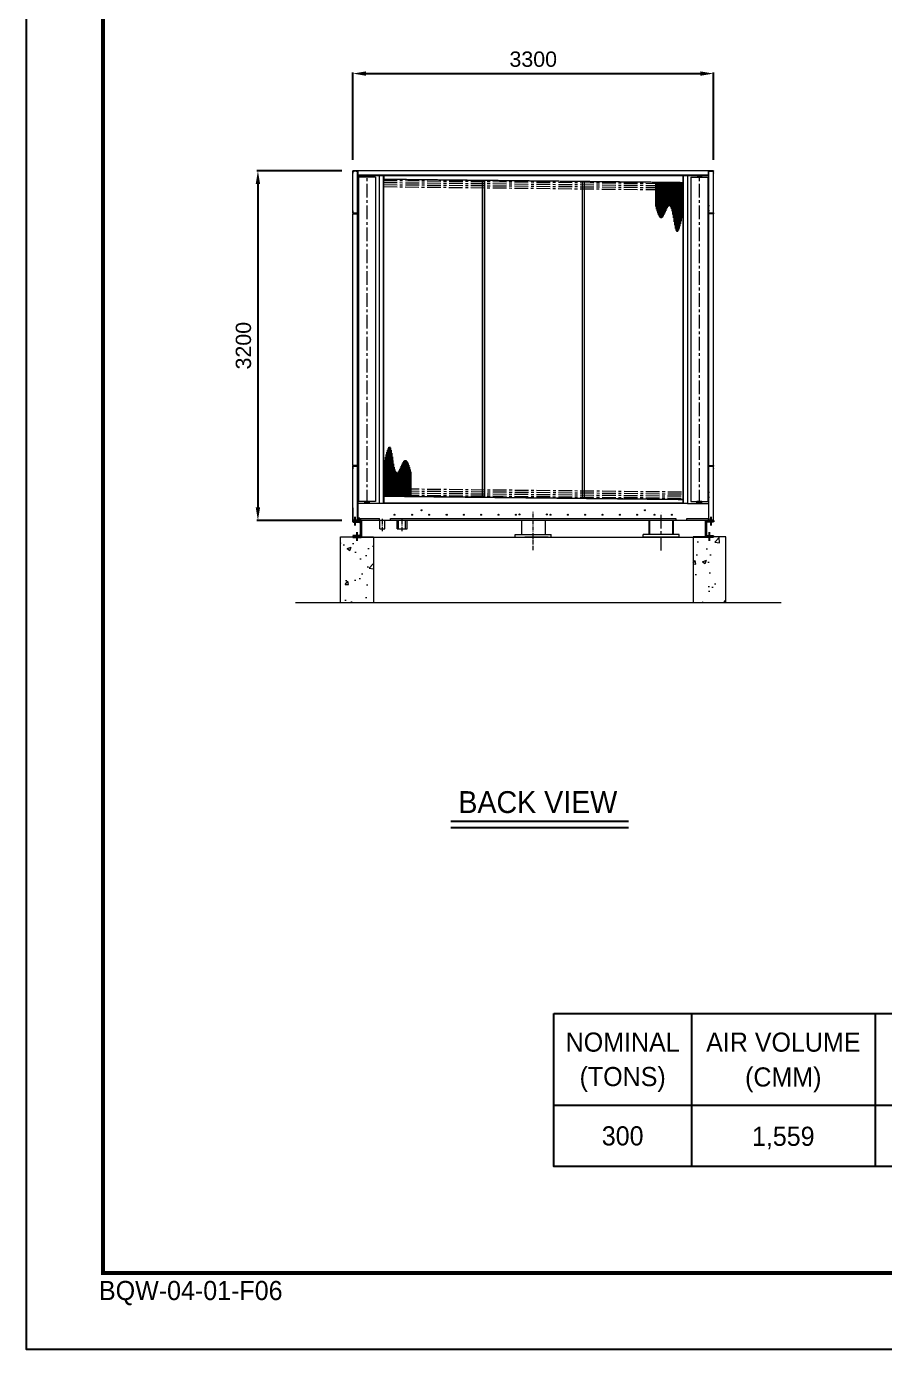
# Model space of a CAD drawing. Header units: millimetres. Extents: x -17070 to 42971, y -291348 to 40590.
# Drawn here: x 13563 to 21414, y 19795 to 31897 of the extents above; entities that cross this region are included whole.
import ezdxf
from ezdxf.enums import TextEntityAlignment as Align

# ---------------------------------------------------------------- set-up
doc = ezdxf.new("R2010")
doc.units = ezdxf.units.MM
for name, pattern in [('CENTER', [2, 1.25, -0.25, 0.25, -0.25]), ('CENTERX2', [4, 2.5, -0.5, 0.5, -0.5]), ('DASHED', [15, 12, -3])]:
    doc.linetypes.add(name, pattern=pattern)
for name, color, linetype in [('center', 1, 'CENTER'), ('냉각탑_box', 1, 'Continuous'), ('냉각탑_form', 1, 'Continuous'), ('냉각탑_text', 3, 'Continuous'), ('냉각탑_기초', 23, 'Continuous')]:
    doc.layers.add(name, color=color, linetype=linetype)
doc.styles.get("Standard").update_dxf_attribs({"font": 'arial.ttf'})
doc.styles.add('돋움', font='Dotum.ttf')
doc.dimstyles.new('1.40', dxfattribs={"dimscale": 20, "dimtxt": 1.5, "dimasz": 1, "dimexe": 0.5, "dimexo": 0.5, "dimgap": 0.5, "dimtad": 1, "dimdec": 0, "dimzin": 0, "dimdsep": 46, "dimtxsty": 'Standard', "dimcen": 0, "dimclrd": 2, "dimclre": 2, "dimclrt": 3, "dimadec": 0, "dimazin": 0, "dimtfac": 1, "dimtdec": 0, "dimtmove": 0, "dimatfit": 0, "dimfxl": 1, "dimtolj": 1, "dimtzin": 0, "dimlwd": -1, "dimlwe": -1, "dimarcsym": 0})

# ---------------------------------------------------------------- blocks, each defined once
blk = doc.blocks.new('*D478')
at = {"color": 2, "transparency": 16777216}
for p, q in [((16550, 30677), (16550, 31476)), ((19850, 30677), (19850, 31476)), ((16670, 31466), (19730, 31466))]:
    blk.add_line(p, q, dxfattribs=at)
for points in [[(16670, 31486), (16670, 31446), (16550, 31466)], [(19730, 31486), (19730, 31446), (19850, 31466)]]:
    blk.add_solid(points, dxfattribs=at)
at = {"layer": 'Defpoints', "color": 0, "transparency": 16777216}
for p in [(19850, 31466), (16550, 30577), (19850, 30577)]:
    blk.add_point(p, dxfattribs=at)
at = {"color": 3, "lineweight": 5, "transparency": 16777216, "insert": (18200, 31597), "char_height": 140, "attachment_point": 5}
blk.add_mtext('\\A1;3300', dxfattribs=at)
blk = doc.blocks.new('*D482')
at = {"color": 2, "transparency": 16777216}
for p, q in [((16450, 30577), (15671, 30577)), ((15681, 30457), (15681, 27497)), ((16450, 27377), (15671, 27377))]:
    blk.add_line(p, q, dxfattribs=at)
for points in [[(15661, 30457), (15701, 30457), (15681, 30577)], [(15661, 27497), (15701, 27497), (15681, 27377)]]:
    blk.add_solid(points, dxfattribs=at)
at = {"layer": 'Defpoints', "color": 0, "transparency": 16777216}
for p in [(16550, 30577), (15681, 27377), (16550, 27377)]:
    blk.add_point(p, dxfattribs=at)
at = {"color": 3, "lineweight": 5, "transparency": 16777216, "insert": (15549, 28977), "char_height": 140, "attachment_point": 5, "rotation": 90}
blk.add_mtext('\\A1;3200', dxfattribs=at)
blk = doc.blocks.new('3')
at = {"color": 7, "lineweight": 20, "ltscale": 0.280701}
for p, q in [((16550, 30557), (16550, 30577)), ((16550, 30577), (16553, 30577)), ((16550, 30576), (16551, 30576)), ((16550, 30574), (16550, 30574)), ((16550, 30557), (16552, 30557)), ((16550, 30557), (16550, 30555)), ((16550, 30209), (16550, 30555)), ((16550, 30555), (16553, 30555)), ((16552, 30555), (16552, 30574)), ((16589, 30574), (16552, 30574)), ((16552, 30574), (16562, 30574)), ((16553, 30577), (16589, 30577)), ((16591, 30575), (16553, 30575)), ((16562, 30574), (16562, 30575)), ((16562, 30575), (16562, 30575)), ((16571, 30574), (16571, 30575)), ((16580, 30574), (16580, 30575)), ((16580, 30575), (16580, 30575)), ((16580, 30574), (16589, 30574)), ((16589, 30577), (16589, 30577)), ((16589, 30577), (16589, 30577)), ((16589, 30574), (16589, 30575)), ((16591, 30576), (16591, 30575)), ((16592, 30191), (16592, 30574)), ((16592, 30574), (16592, 30574)), ((16592, 30574), (16592, 30574)), ((16594, 30574), (16595, 30574)), ((16594, 30574), (16594, 30539)), ((16595, 30541), (16595, 30577)), ((16595, 30576), (16595, 30576)), ((19805, 30537), (16595, 30537)), ((19803, 30577), (16597, 30577)), ((16597, 30577), (16597, 30577)), ((19803, 30577), (19803, 30577)), ((19805, 30541), (19805, 30577)), ((19806, 30576), (19805, 30576)), ((19805, 30574), (19807, 30574)), ((19807, 30539), (19807, 30574)), ((19808, 30191), (19808, 30574)), ((19808, 30574), (19808, 30574)), ((19808, 30574), (19808, 30574)), ((19808, 30574), (19808, 30574)), ((19809, 30576), (19810, 30575)), ((19809, 30575), (19811, 30575)), ((19847, 30577), (19811, 30577)), ((19811, 30577), (19811, 30577)), ((19811, 30575), (19847, 30575)), ((19811, 30574), (19811, 30575)), ((19811, 30574), (19848, 30574)), ((19820, 30574), (19811, 30574)), ((19820, 30574), (19820, 30575)), ((19820, 30575), (19820, 30575)), ((19829, 30574), (19829, 30575)), ((19838, 30574), (19838, 30575)), ((19838, 30575), (19838, 30575)), ((19848, 30574), (19838, 30574)), ((19850, 30577), (19847, 30577)), ((19847, 30555), (19850, 30555)), ((19848, 30555), (19848, 30574)), ((19850, 30557), (19848, 30557)), ((19850, 30577), (19850, 30574)), ((19850, 30576), (19850, 30576)), ((19850, 30557), (19850, 30574)), ((19850, 30574), (19850, 30574)), ((19850, 30557), (19850, 30555)), ((19850, 30209), (19850, 30555)), ((16592, 30252), (16592, 30262)), ((16593, 30261), (16592, 30262)), ((16592, 30262), (16592, 30262)), ((16593, 30261), (16594, 30262)), ((16593, 30261), (16593, 30254)), ((16594, 30315), (16594, 30262)), ((16594, 30262), (16594, 30207)), ((19806, 30262), (19806, 30315)), ((19807, 30261), (19806, 30262)), ((19807, 30261), (19808, 30262)), ((19807, 30261), (19807, 30254)), ((19808, 30262), (19808, 30329)), ((19808, 30252), (19808, 30262)), ((19808, 30262), (19808, 30262)), ((16550, 30209), (16553, 30209)), ((16550, 30191), (16550, 30209)), ((16550, 30207), (16552, 30207)), ((16550, 30191), (16550, 30183)), ((16550, 27882), (16550, 30183)), ((16553, 30183), (16550, 30183)), ((16552, 30209), (16553, 30209)), ((16552, 30190), (16552, 30209)), ((16552, 30190), (16589, 30190)), ((16552, 30185), (16590, 30185)), ((16552, 30185), (16552, 30184)), ((16552, 30184), (16590, 30184)), ((16591, 30189), (16553, 30189)), ((16553, 30187), (16589, 30187)), ((16553, 30183), (16589, 30183)), ((16589, 30190), (16589, 30189)), ((16589, 30183), (16589, 30184)), ((16589, 30183), (16592, 30183)), ((16590, 30185), (16590, 30184)), ((16591, 30189), (16591, 30189)), ((16593, 30254), (16592, 30252)), ((16592, 30253), (16592, 30252)), ((16592, 30216), (16592, 30206)), ((16592, 30216), (16592, 30216)), ((16593, 30215), (16592, 30216)), ((16592, 30216), (16592, 30216)), ((16593, 30208), (16592, 30206)), ((16592, 30207), (16592, 30206)), ((16592, 30191), (16592, 30183)), ((16592, 27882), (16592, 30183)), ((16593, 30254), (16593, 30254)), ((16593, 30254), (16594, 30253)), ((16593, 30215), (16594, 30216)), ((16593, 30208), (16593, 30215)), ((16593, 30208), (16594, 30207)), ((16594, 30207), (16594, 27757)), ((19807, 30254), (19806, 30253)), ((19806, 30207), (19806, 30253)), ((19807, 30215), (19806, 30216)), ((19807, 30208), (19806, 30207)), ((19806, 27381), (19806, 30207)), ((19807, 30254), (19808, 30252)), ((19807, 30215), (19808, 30216)), ((19807, 30208), (19807, 30215)), ((19807, 30208), (19808, 30206)), ((19808, 30253), (19808, 30252)), ((19808, 30216), (19808, 30253)), ((19808, 30216), (19808, 30216)), ((19808, 30216), (19808, 30206)), ((19808, 30216), (19808, 30216)), ((19808, 30207), (19808, 30206)), ((19808, 27640), (19808, 30207)), ((19811, 30183), (19808, 30183)), ((19809, 30189), (19811, 30189)), ((19809, 30189), (19810, 30189)), ((19809, 30185), (19809, 30188)), ((19848, 30185), (19810, 30185)), ((19810, 30185), (19810, 30184)), ((19848, 30184), (19810, 30184)), ((19848, 30190), (19811, 30190)), ((19811, 30190), (19811, 30189)), ((19811, 30189), (19847, 30189)), ((19847, 30187), (19811, 30187)), ((19811, 30183), (19811, 30184)), ((19847, 30183), (19811, 30183)), ((19850, 30209), (19847, 30209)), ((19847, 30183), (19850, 30183)), ((19848, 30190), (19848, 30209)), ((19850, 30207), (19848, 30207)), ((19848, 30185), (19848, 30184)), ((19850, 30191), (19850, 30209)), ((19850, 30191), (19850, 30183)), ((19850, 27882), (19850, 30183)), ((16594, 29085), (16594, 29111)), ((16594, 29111), (16596, 29111)), ((16594, 29078), (16594, 29051)), ((16596, 29051), (16594, 29051)), ((16596, 29085), (16596, 29111)), ((16596, 29078), (16596, 29051)), ((16598, 29111), (16598, 29085)), ((16598, 29021), (16598, 29085)), ((16550, 28051), (16550, 28051)), ((16550, 28045), (16550, 28045)), ((16553, 27882), (16550, 27882)), ((16550, 27882), (16550, 27874)), ((16550, 27857), (16550, 27874)), ((16550, 27857), (16552, 27857)), ((16550, 27857), (16550, 27850)), ((16550, 27399), (16550, 27855)), ((16550, 27855), (16553, 27855)), ((16590, 27881), (16552, 27881)), ((16552, 27879), (16552, 27881)), ((16590, 27879), (16552, 27879)), ((16589, 27874), (16552, 27874)), ((16552, 27855), (16552, 27874)), ((16552, 27874), (16589, 27874)), ((16589, 27882), (16553, 27882)), ((16553, 27877), (16589, 27877)), ((16591, 27875), (16553, 27875)), ((16589, 27882), (16592, 27882)), ((16589, 27882), (16589, 27881)), ((16589, 27874), (16589, 27875)), ((16590, 27879), (16590, 27881)), ((16591, 27876), (16591, 27875)), ((16592, 27882), (16592, 27874)), ((16592, 27381), (16592, 27874)), ((16594, 27855), (16594, 27399)), ((16594, 27855), (16602, 27855)), ((19811, 27882), (19808, 27882)), ((19808, 27381), (19808, 27874)), ((19809, 27876), (19809, 27880)), ((19809, 27876), (19810, 27875)), ((19809, 27875), (19811, 27875)), ((19810, 27881), (19848, 27881)), ((19810, 27879), (19810, 27881)), ((19810, 27879), (19848, 27879)), ((19811, 27882), (19847, 27882)), ((19811, 27882), (19811, 27881)), ((19847, 27877), (19811, 27877)), ((19811, 27875), (19847, 27875)), ((19811, 27874), (19811, 27875)), ((19811, 27874), (19848, 27874)), ((19848, 27874), (19811, 27874)), ((19847, 27882), (19850, 27882)), ((19847, 27855), (19850, 27855)), ((19848, 27879), (19848, 27881)), ((19848, 27855), (19848, 27874)), ((19850, 27857), (19848, 27857)), ((19850, 27882), (19850, 27874)), ((19850, 27857), (19850, 27874)), ((19850, 27857), (19850, 27855)), ((19850, 27399), (19850, 27855)), ((16592, 27757), (16594, 27757)), ((19806, 27630), (19806, 27640)), ((19806, 27640), (19806, 27640)), ((19807, 27639), (19806, 27640)), ((19807, 27632), (19806, 27630)), ((19806, 27631), (19806, 27630)), ((19806, 27594), (19806, 27584)), ((19806, 27594), (19806, 27594)), ((19807, 27593), (19806, 27594)), ((19807, 27639), (19808, 27640)), ((19807, 27639), (19807, 27632)), ((19807, 27639), (19807, 27639)), ((19807, 27632), (19808, 27630)), ((19807, 27593), (19808, 27594)), ((19808, 27630), (19808, 27640)), ((19808, 27640), (19808, 27640)), ((19808, 27631), (19808, 27630)), ((19808, 27594), (19808, 27584)), ((19808, 27594), (19808, 27594)), ((16550, 27493), (16550, 27462)), ((17173, 27472), (17184, 27472)), ((17178, 27478), (17178, 27466)), ((19216, 27472), (19228, 27472)), ((19222, 27478), (19222, 27466)), ((19807, 27586), (19806, 27584)), ((19806, 27585), (19806, 27584)), ((19808, 27527), (19806, 27527)), ((19806, 27524), (19808, 27524)), ((19806, 27523), (19808, 27523)), ((19808, 27523), (19806, 27523)), ((19807, 27586), (19807, 27593)), ((19807, 27586), (19808, 27584)), ((19808, 27585), (19808, 27584)), ((16550, 27462), (16550, 27442)), ((16550, 27442), (16550, 27412)), ((16550, 27412), (16550, 27399)), ((16550, 27399), (16553, 27399)), ((16550, 27397), (16552, 27397)), ((16550, 27381), (16550, 27397)), ((16552, 27399), (16553, 27399)), ((16552, 27380), (16552, 27399)), ((16552, 27380), (16589, 27380)), ((16591, 27379), (16553, 27379)), ((16553, 27377), (16589, 27377)), ((16589, 27380), (16589, 27379)), ((16589, 27377), (16596, 27377)), ((16591, 27379), (16591, 27379)), ((16592, 27457), (16594, 27457)), ((16594, 27381), (16592, 27381)), ((16592, 27381), (16594, 27381)), ((16594, 27379), (16594, 27399)), ((16614, 27399), (16594, 27399)), ((16596, 27379), (16594, 27379)), ((16594, 27379), (16596, 27379)), ((16594, 27379), (16594, 27379)), ((16596, 27377), (16596, 27399)), ((16596, 27397), (16794, 27397)), ((16794, 27377), (16596, 27377)), ((16794, 27377), (16794, 27397)), ((16894, 27379), (16794, 27379)), ((16894, 27377), (16794, 27377)), ((16894, 27377), (16894, 27397)), ((16894, 27397), (19506, 27397)), ((19804, 27377), (16894, 27377)), ((16926, 27431), (16938, 27431)), ((16932, 27437), (16932, 27425)), ((17085, 27431), (17096, 27431)), ((17091, 27437), (17091, 27425)), ((17243, 27431), (17255, 27431)), ((17249, 27437), (17249, 27425)), ((17402, 27431), (17413, 27431)), ((17408, 27437), (17408, 27425)), ((17560, 27431), (17572, 27431)), ((17566, 27437), (17566, 27425)), ((17719, 27431), (17730, 27431)), ((17725, 27437), (17725, 27425)), ((17877, 27431), (17889, 27431)), ((17883, 27437), (17883, 27425)), ((18036, 27431), (18047, 27431)), ((18042, 27437), (18042, 27425)), ((18069, 27433), (18081, 27433)), ((18075, 27439), (18075, 27427)), ((18319, 27433), (18331, 27433)), ((18325, 27439), (18325, 27427)), ((18353, 27431), (18364, 27431)), ((18359, 27437), (18359, 27425)), ((18511, 27431), (18523, 27431)), ((18517, 27437), (18517, 27425)), ((18670, 27431), (18681, 27431)), ((18676, 27437), (18676, 27425)), ((18828, 27431), (18840, 27431)), ((18834, 27437), (18834, 27425)), ((18987, 27431), (18998, 27431)), ((18993, 27437), (18993, 27425)), ((19145, 27431), (19157, 27431)), ((19151, 27437), (19151, 27425)), ((19304, 27431), (19315, 27431)), ((19310, 27437), (19310, 27425)), ((19462, 27431), (19474, 27431)), ((19468, 27437), (19468, 27425)), ((19506, 27397), (19506, 27381)), ((19506, 27377), (19506, 27381)), ((19606, 27379), (19506, 27379)), ((19606, 27377), (19606, 27397)), ((19606, 27397), (19804, 27397)), ((19804, 27377), (19804, 27397)), ((19804, 27379), (19806, 27379)), ((19804, 27379), (19806, 27379)), ((19804, 27379), (19806, 27379)), ((19811, 27377), (19804, 27377)), ((19806, 27399), (19806, 27379)), ((19806, 27381), (19808, 27381)), ((19806, 27381), (19808, 27381)), ((19808, 27381), (19806, 27381)), ((19806, 27379), (19806, 27379)), ((19808, 27381), (19808, 27381)), ((19809, 27379), (19810, 27379)), ((19809, 27379), (19847, 27379)), ((19848, 27380), (19811, 27380)), ((19848, 27380), (19811, 27380)), ((19811, 27380), (19811, 27379)), ((19811, 27379), (19847, 27379)), ((19847, 27377), (19811, 27377)), ((19847, 27377), (19811, 27377)), ((19850, 27399), (19847, 27399)), ((19848, 27380), (19848, 27399)), ((19850, 27397), (19848, 27397)), ((19850, 27381), (19850, 27397))]:
    blk.add_line(p, q, dxfattribs=at)
at = {"color": 7, "lineweight": 20}
for p, q in [((19807, 30535), (16594, 30535)), ((16594, 30315), (16594, 30535)), ((16594, 30533), (19807, 30533)), ((16594, 30319), (16594, 30532)), ((16597, 30533), (17986, 30533)), ((17992, 30535), (18409, 30535)), ((19807, 30315), (19807, 30535)), ((18092, 27377), (18092, 27249)), ((18308, 27377), (18308, 27249)), ((16797, 27302), (16842, 27302)), ((16954, 27302), (17046, 27302)), ((18035, 27249), (18365, 27249)), ((18035, 27227), (18035, 27249)), ((18365, 27227), (18365, 27249)), ((18035, 27227), (18365, 27227)), ((18338, 27227), (18122, 27227))]:
    blk.add_line(p, q, dxfattribs=at)
at = {"lineweight": 20}
for p, q in [((16602, 30519), (16602, 27553)), ((16758, 30519), (16602, 30519)), ((16758, 30519), (16758, 27553)), ((16790, 30533), (16790, 27533)), ((16830, 30533), (16830, 27533)), ((16830, 30499), (19570, 30469)), ((19570, 30533), (19570, 27533)), ((19610, 30533), (19610, 27533)), ((19642, 30519), (19642, 27553)), ((19642, 30519), (19798, 30519)), ((19798, 30519), (19798, 27553)), ((16830, 27603), (19570, 27573)), ((16758, 27553), (16602, 27553)), ((19610, 27533), (16790, 27533)), ((19642, 27553), (19798, 27553))]:
    blk.add_line(p, q, dxfattribs=at)
at = {"lineweight": 20, "ltscale": 30}
for p, q in [((16662, 30533), (16662, 30519)), ((16698, 30519), (16662, 30519)), ((16671, 30533), (16671, 30519)), ((16689, 30533), (16689, 30519)), ((16698, 30533), (16698, 30519)), ((19702, 30533), (19702, 30519)), ((19738, 30519), (19702, 30519)), ((19711, 30533), (19711, 30519)), ((19729, 30533), (19729, 30519)), ((19738, 30533), (19738, 30519)), ((17733, 30489), (17733, 27594)), ((17753, 30489), (17753, 27593)), ((18647, 30479), (18647, 27584)), ((18667, 30479), (18667, 27583)), ((16658, 27533), (16658, 27553)), ((16702, 27553), (16658, 27553)), ((16669, 27533), (16669, 27553)), ((16691, 27533), (16691, 27553)), ((16702, 27533), (16702, 27553)), ((19698, 27533), (19698, 27553)), ((19742, 27553), (19698, 27553)), ((19709, 27533), (19709, 27553)), ((19731, 27533), (19731, 27553)), ((19742, 27533), (19742, 27553))]:
    blk.add_line(p, q, dxfattribs=at)
at = {"color": 1, "linetype": 'CENTER', "lineweight": 20, "ltscale": 100}
for p, q in [((16680, 27533), (16680, 30533)), ((19720, 30533), (19720, 30512)), ((19720, 27533), (19720, 30519)), ((16829, 30432), (19569, 30402)), ((16830, 30489), (19570, 30459)), ((16830, 30470), (19570, 30440)), ((16830, 30451), (19570, 30421)), ((16830, 27632), (19570, 27602)), ((16830, 27613), (19570, 27583)), ((16831, 27670), (19571, 27640)), ((16831, 27651), (19571, 27621))]:
    blk.add_line(p, q, dxfattribs=at)
at = {"color": 6, "linetype": 'DASHED', "lineweight": 20}
for p, q in [((16828, 30533), (16828, 27533)), ((16830, 30501), (19570, 30471)), ((16832, 30533), (16832, 30499)), ((19568, 30533), (19568, 30469)), ((19572, 30533), (19572, 27533)), ((17751, 30489), (17751, 27593)), ((18665, 30479), (18665, 27583)), ((16830, 27601), (19570, 27571)), ((16832, 27603), (16832, 27533)), ((19570, 27535), (16830, 27535)), ((19568, 27573), (19568, 27533))]:
    blk.add_line(p, q, dxfattribs=at)
at = {"color": 5, "lineweight": 20, "ltscale": 30}
for p, q in [((19318, 30472), (19318, 30249)), ((19324, 30472), (19324, 30227)), ((19330, 30472), (19330, 30207)), ((19336, 30472), (19336, 30189)), ((19342, 30472), (19342, 30174)), ((19348, 30472), (19348, 30162)), ((19354, 30472), (19354, 30153)), ((19360, 30472), (19360, 30147)), ((19366, 30472), (19366, 30143)), ((19372, 30471), (19372, 30143)), ((19378, 30471), (19378, 30146)), ((19384, 30471), (19384, 30153)), ((19390, 30471), (19390, 30162)), ((19396, 30471), (19396, 30173)), ((19402, 30471), (19402, 30185)), ((19408, 30471), (19408, 30199)), ((19414, 30471), (19414, 30212)), ((19420, 30471), (19420, 30226)), ((19426, 30471), (19426, 30238)), ((19432, 30471), (19432, 30248)), ((19438, 30471), (19438, 30254)), ((19444, 30471), (19444, 30256)), ((19450, 30470), (19450, 30253)), ((19456, 30470), (19456, 30243)), ((19462, 30470), (19462, 30228)), ((19468, 30470), (19468, 30206)), ((19474, 30470), (19474, 30178)), ((19480, 30470), (19480, 30145)), ((19486, 30470), (19486, 30111)), ((19492, 30470), (19492, 30078)), ((19498, 30470), (19498, 30050)), ((19504, 30470), (19504, 30031)), ((19510, 30470), (19510, 30021)), ((19516, 30470), (19516, 30019)), ((19522, 30470), (19522, 30024)), ((19528, 30470), (19528, 30035)), ((19534, 30469), (19534, 30050)), ((19540, 30469), (19540, 30069)), ((19546, 30469), (19546, 30091)), ((19552, 30469), (19552, 30115)), ((19558, 30469), (19558, 30142)), ((19564, 30469), (19564, 30170)), ((16848, 27603), (16848, 27957)), ((16854, 27603), (16854, 27982)), ((16860, 27603), (16860, 28003)), ((16866, 27603), (16866, 28022)), ((16872, 27603), (16872, 28037)), ((16878, 27603), (16878, 28048)), ((16884, 27603), (16884, 28053)), ((16890, 27603), (16890, 28052)), ((16896, 27603), (16896, 28042)), ((16902, 27603), (16902, 28022)), ((16908, 27602), (16908, 27995)), ((16914, 27602), (16914, 27961)), ((16836, 27603), (16836, 27902)), ((16842, 27603), (16842, 27931)), ((16920, 27602), (16920, 27927)), ((16926, 27602), (16926, 27895)), ((16932, 27602), (16932, 27867)), ((16938, 27602), (16938, 27845)), ((16980, 27602), (16980, 27847)), ((16986, 27602), (16986, 27860)), ((16992, 27601), (16992, 27874)), ((16998, 27601), (16998, 27887)), ((17004, 27601), (17004, 27900)), ((17010, 27601), (17010, 27911)), ((17016, 27601), (17016, 27920)), ((17022, 27601), (17022, 27926)), ((17028, 27601), (17028, 27929)), ((17034, 27601), (17034, 27929)), ((17040, 27601), (17040, 27926)), ((17046, 27601), (17046, 27920)), ((17052, 27601), (17052, 27910)), ((17058, 27601), (17058, 27898)), ((17064, 27601), (17064, 27883)), ((17070, 27600), (17070, 27865)), ((17076, 27600), (17076, 27845)), ((16944, 27602), (16944, 27829)), ((16950, 27602), (16950, 27820)), ((16956, 27602), (16956, 27816)), ((16962, 27602), (16962, 27818)), ((16968, 27602), (16968, 27825)), ((16974, 27602), (16974, 27835)), ((17082, 27600), (17082, 27823))]:
    blk.add_line(p, q, dxfattribs=at)
at = {"color": 0, "lineweight": 20}
for p, q in [((19806, 30262), (19806, 30253)), ((16790, 27533), (16594, 27533)), ((19610, 27533), (19806, 27533))]:
    blk.add_line(p, q, dxfattribs=at)
at = {"color": 7, "lineweight": 25, "ltscale": 0.008333}
for p, q in [((16550, 27377), (16550, 27367)), ((19850, 27377), (19850, 27367))]:
    blk.add_line(p, q, dxfattribs=at)
at = {"color": 7, "lineweight": 25, "ltscale": 0.125}
for p, q in [((16625, 27377), (16550, 27377)), ((19775, 27377), (19850, 27377)), ((16550, 27227), (16625, 27227)), ((19850, 27227), (19775, 27227))]:
    blk.add_line(p, q, dxfattribs=at)
at = {"color": 7, "lineweight": 25, "ltscale": 0.05125}
for p, q in [((16550, 27367), (16609, 27367)), ((19850, 27367), (19792, 27367)), ((16609, 27237), (16550, 27237)), ((19792, 27237), (19850, 27237))]:
    blk.add_line(p, q, dxfattribs=at)
for p, q in [((16560, 27367), (16560, 27377)), ((16582, 27367), (16582, 27377)), ((19818, 27367), (19818, 27377)), ((19840, 27367), (19840, 27377)), ((16577, 27227), (16577, 27237)), ((16599, 27227), (16599, 27237)), ((19802, 27227), (19802, 27237)), ((19824, 27227), (19824, 27237))]:
    blk.add_line(p, q)
at = {"color": 1, "linetype": 'CENTERX2', "ltscale": 50}
for p, q in [((16571, 27332), (16571, 27412)), ((19829, 27332), (19829, 27412)), ((16588, 27192), (16588, 27272)), ((19813, 27192), (19813, 27272))]:
    blk.add_line(p, q, dxfattribs=at)
at = {"color": 7, "lineweight": 25, "ltscale": 0.091667}
for p, q in [((16619, 27357), (16619, 27247)), ((19782, 27357), (19782, 27247))]:
    blk.add_line(p, q, dxfattribs=at)
at = {"ltscale": 25}
for p, q in [((16625, 27377), (16625, 27227)), ((19775, 27377), (19775, 27227))]:
    blk.add_line(p, q, dxfattribs=at)
at = {"lineweight": 5}
for p, q in [((16797, 27302), (16797, 27377)), ((16842, 27302), (16842, 27377)), ((16954, 27302), (16954, 27377)), ((16967, 27302), (16967, 27377)), ((17032, 27302), (17032, 27377)), ((17046, 27302), (17046, 27377)), ((16625, 27227), (19775, 27227))]:
    blk.add_line(p, q, dxfattribs=at)
at = {"color": 0, "ltscale": 30}
for p, q in [((19262, 27377), (19262, 27249)), ((19478, 27377), (19478, 27249))]:
    blk.add_line(p, q, dxfattribs=at)
at = {"color": 7, "lineweight": 15, "ltscale": 0.0625}
for p, q in [((16550, 27237), (16550, 27227)), ((19850, 27237), (19850, 27227))]:
    blk.add_line(p, q, dxfattribs=at)
at = {"color": 7, "lineweight": 15}
for p, q in [((19205, 27227), (19205, 27249)), ((19535, 27249), (19205, 27249)), ((19535, 27227), (19535, 27249)), ((19535, 27227), (19205, 27227))]:
    blk.add_line(p, q, dxfattribs=at)
at = {"color": 7, "lineweight": 20, "ltscale": 0.280701}
for centre, radius in [((17178, 27472), 4.5), ((17178, 27472), 3), ((19222, 27472), 4.5), ((19222, 27472), 3), ((16932, 27431), 4.5), ((16932, 27431), 3), ((17091, 27431), 4.5), ((17091, 27431), 3), ((17249, 27431), 4.5), ((17249, 27431), 3), ((17408, 27431), 4.5), ((17408, 27431), 3), ((17566, 27431), 4.5), ((17566, 27431), 3), ((17725, 27431), 4.5), ((17725, 27431), 3), ((17883, 27431), 4.5), ((17883, 27431), 3), ((18042, 27431), 4.5), ((18042, 27431), 3), ((18075, 27433), 4.5), ((18075, 27433), 3), ((18325, 27433), 4.5), ((18325, 27433), 3), ((18359, 27431), 4.5), ((18359, 27431), 3), ((18517, 27431), 4.5), ((18517, 27431), 3), ((18676, 27431), 4.5), ((18676, 27431), 3), ((18834, 27431), 4.5), ((18834, 27431), 3), ((18993, 27431), 4.5), ((18993, 27431), 3), ((19151, 27431), 4.5), ((19151, 27431), 3), ((19310, 27431), 4.5), ((19310, 27431), 3), ((19468, 27431), 4.5), ((19468, 27431), 3)]:
    blk.add_circle(centre, radius, dxfattribs=at)
for centre, radius, start, end in [((16553, 30574), 3.4, 90, 180), ((16553, 30574), 1.4, 90, 159.0752), ((16589, 30574), 3.4, 360, 90), ((16589, 30574), 3.1, 0, 90), ((16597, 30574), 3.4, 90, 180), ((16597, 30574), 3.1, 90, 90.8372), ((19803, 30574), 3.4, 0, 90), ((19803, 30574), 3.1, 89.174, 90), ((19811, 30574), 3.4, 90, 180), ((19811, 30574), 3.1, 90, 180), ((19847, 30574), 3.4, 0, 90), ((19847, 30574), 1.4, 20.9248, 90), ((16553, 30191), 3.4, 180, 270), ((16553, 30183), 2.8, 115.3766, 173.8494), ((16553, 30191), 1.4, 200.9249, 270), ((16553, 30183), 1.2, 90, 165.5225), ((16589, 30191), 3.4, 270, 0), ((16589, 30183), 1.2, 0, 90), ((16589, 30183), 2.8, 0, 64.623), ((19811, 30191), 3.4, 180, 270), ((19811, 30183), 2.8, 115.3769, 180), ((19811, 30183), 1.2, 90, 180), ((19847, 30191), 3.4, 270, 0), ((19847, 30191), 1.4, 270, 339.0751), ((19847, 30183), 1.2, 14.4775, 90), ((19847, 30183), 2.8, 6.1506, 64.6227), ((16598, 29085), 3.5, 180, 270), ((16598, 29078), 3.5, 90, 180), ((16598, 29085), 1.5, 180, 270), ((16598, 29078), 1.5, 90, 180), ((16553, 27882), 2.8, 186.1506, 244.6242), ((16553, 27882), 2.8, 180, 180.3321), ((16553, 27874), 3.4, 90, 180), ((16553, 27882), 1.2, 194.4775, 270), ((16553, 27874), 1.4, 90, 159.0752), ((16589, 27882), 1.2, 270, 0), ((16589, 27874), 3.4, 360, 90), ((16589, 27882), 2.8, 295.377, 0), ((19811, 27882), 2.8, 180, 244.6231), ((19811, 27874), 3.4, 90, 180), ((19811, 27882), 1.2, 180, 270), ((19847, 27882), 1.2, 270, 345.5225), ((19847, 27874), 3.4, 0, 90), ((19847, 27874), 1.4, 20.9248, 90), ((19847, 27882), 2.8, 295.378, 353.8494), ((19811, 27532), 3.1, 180, 180.8462), ((16553, 27381), 3.4, 180, 270), ((16553, 27381), 1.4, 200.9249, 270), ((16589, 27381), 3.4, 270, 0), ((16597, 27449), 3.4, 179.7634, 180), ((16597, 27414), 3.4, 180, 180.3295), ((16603, 27371), 11.5, 131.8425, 134.0279), ((19797, 27371), 11.5, 45.9721, 48.1575), ((19811, 27381), 3.4, 180, 270), ((19847, 27381), 3.4, 270, 0), ((19847, 27381), 1.4, 270, 339.0751)]:
    blk.add_arc(centre, radius, start, end, dxfattribs=at)
at = {"color": 7, "lineweight": 25}
for centre, start, end in [((16609, 27357), 0, 90), ((19792, 27357), 90, 180), ((16609, 27247), 270, 0), ((19792, 27247), 180, 270)]:
    blk.add_arc(centre, 10, start, end, dxfattribs=at)
at = {"color": 7, "lineweight": 20, "ltscale": 0.280701}
for points, knots in [([(16571, 30575), (16570, 30575), (16570, 30575), (16569, 30575), (16568, 30575), (16567, 30575), (16566, 30575), (16565, 30575), (16564, 30575), (16563, 30575), (16563, 30575), (16562, 30575)], [0, 0, 0, 0, 0, 0, 4.592193, 4.592193, 4.592193, 10.412639, 10.412639, 10.412639, 14.943258, 14.943258, 14.943258, 14.943258, 14.943258, 14.943258]), ([(16575, 30575), (16575, 30575), (16574, 30575), (16573, 30575), (16573, 30575), (16572, 30575), (16571, 30575), (16571, 30575), (16571, 30575)], [0, 0, 0, 0, 0, 0, 5.621704, 5.621704, 5.621704, 7.172461, 7.172461, 7.172461, 7.172461, 7.172461, 7.172461]), ([(16575, 30575), (16576, 30575), (16576, 30575), (16577, 30575), (16578, 30575), (16579, 30575), (16579, 30575), (16580, 30575), (16580, 30575)], [0, 0, 0, 0, 0, 0, 4.374667, 4.374667, 4.374667, 7.771894, 7.771894, 7.771894, 7.771894, 7.771894, 7.771894]), ([(16591, 30575), (16591, 30575), (16592, 30575), (16592, 30575), (16592, 30574), (16592, 30574), (16592, 30574), (16592, 30574), (16592, 30574)], [0, 0, 0, 0, 0, 0, 4.644554, 4.644554, 4.644554, 5.125492, 5.125492, 5.125492, 5.125492, 5.125492, 5.125492]), ([(19809, 30575), (19809, 30575), (19808, 30575), (19808, 30575), (19808, 30574), (19808, 30574), (19808, 30574), (19808, 30574), (19808, 30574)], [0, 0, 0, 0, 0, 0, 4.644554, 4.644554, 4.644554, 5.125492, 5.125492, 5.125492, 5.125492, 5.125492, 5.125492]), ([(19829, 30575), (19828, 30575), (19828, 30575), (19827, 30575), (19826, 30575), (19825, 30575), (19824, 30575), (19823, 30575), (19822, 30575), (19821, 30575), (19821, 30575), (19820, 30575)], [0, 0, 0, 0, 0, 0, 4.592193, 4.592193, 4.592193, 10.412639, 10.412639, 10.412639, 14.943258, 14.943258, 14.943258, 14.943258, 14.943258, 14.943258]), ([(19833, 30575), (19833, 30575), (19832, 30575), (19831, 30575), (19831, 30575), (19830, 30575), (19829, 30575), (19829, 30575), (19829, 30575)], [0, 0, 0, 0, 0, 0, 5.621704, 5.621704, 5.621704, 7.172461, 7.172461, 7.172461, 7.172461, 7.172461, 7.172461]), ([(19833, 30575), (19834, 30575), (19834, 30575), (19835, 30575), (19836, 30575), (19837, 30575), (19837, 30575), (19838, 30575), (19838, 30575)], [0, 0, 0, 0, 0, 0, 4.374667, 4.374667, 4.374667, 7.771894, 7.771894, 7.771894, 7.771894, 7.771894, 7.771894]), ([(16591, 30189), (16591, 30190), (16592, 30190), (16592, 30190), (16592, 30190), (16592, 30191), (16592, 30191), (16592, 30191), (16592, 30191)], [0, 0, 0, 0, 0, 0, 4.644554, 4.644554, 4.644554, 5.125492, 5.125492, 5.125492, 5.125492, 5.125492, 5.125492]), ([(19809, 30189), (19809, 30190), (19808, 30190), (19808, 30190), (19808, 30190), (19808, 30191), (19808, 30191), (19808, 30191), (19808, 30191)], [0, 0, 0, 0, 0, 0, 4.644554, 4.644554, 4.644554, 5.125492, 5.125492, 5.125492, 5.125492, 5.125492, 5.125492]), ([(16591, 27875), (16591, 27875), (16592, 27875), (16592, 27875), (16592, 27874), (16592, 27874), (16592, 27874), (16592, 27874), (16592, 27874)], [0, 0, 0, 0, 0, 0, 4.644554, 4.644554, 4.644554, 5.125492, 5.125492, 5.125492, 5.125492, 5.125492, 5.125492]), ([(19809, 27875), (19809, 27875), (19808, 27875), (19808, 27875), (19808, 27874), (19808, 27874), (19808, 27874), (19808, 27874), (19808, 27874)], [0, 0, 0, 0, 0, 0, 4.644554, 4.644554, 4.644554, 5.125492, 5.125492, 5.125492, 5.125492, 5.125492, 5.125492]), ([(16591, 27379), (16591, 27380), (16592, 27380), (16592, 27380), (16592, 27380), (16592, 27381), (16592, 27381), (16592, 27381), (16592, 27381)], [0, 0, 0, 0, 0, 0, 4.644554, 4.644554, 4.644554, 5.125492, 5.125492, 5.125492, 5.125492, 5.125492, 5.125492]), ([(19809, 27379), (19809, 27380), (19808, 27380), (19808, 27380), (19808, 27380), (19808, 27381), (19808, 27381), (19808, 27381), (19808, 27381)], [0, 0, 0, 0, 0, 0, 4.644554, 4.644554, 4.644554, 5.125492, 5.125492, 5.125492, 5.125492, 5.125492, 5.125492]), ([(19809, 27379), (19809, 27380), (19808, 27380), (19808, 27380), (19808, 27380), (19808, 27381), (19808, 27381), (19808, 27381), (19808, 27381)], [0, 0, 0, 0, 0, 0, 4.644554, 4.644554, 4.644554, 5.125492, 5.125492, 5.125492, 5.125492, 5.125492, 5.125492])]:
    blk.add_open_spline(points, degree=5, knots=knots, dxfattribs=at)
for points in [[(16597, 30577), (16597, 30577), (16596, 30577), (16596, 30577), (16596, 30577), (16595, 30577)], [(19803, 30577), (19804, 30577), (19804, 30577), (19804, 30577), (19805, 30577), (19805, 30577)]]:
    blk.add_open_spline(points, degree=5, dxfattribs=at)
at = {"layer": 'center', "lineweight": 20, "ltscale": 30}
for p, q in [((16820, 27280), (16820, 27394)), ((17000, 27280), (17000, 27394))]:
    blk.add_line(p, q, dxfattribs=at)

msp = doc.modelspace()

# ---------------------------------------------------------------- hatches: boundary and pattern name
at = {"layer": '냉각탑_기초', "lineweight": 20, "ltscale": 30}
h = msp.add_hatch(dxfattribs=at)
h.set_pattern_fill('AR-CONC', color=256, scale=50, style=0)
h.set_pattern_definition([(50, (1809.04, 10686), (358.63, -31.376), [37.5, -412.5]), (355, (1809.04, 10686), (-69.3757, 376.096), [30, -330]), (100.4514, (1838.92, 10683.4), (289.2547, 344.72), [31.87, -350.571]), (46.1842, (1809.04, 10786), (533.6205, -82.7595), [56.25, -618.75]), (96.6356, (1853.5, 10779.1), (467.331, 487.059), [47.805, -525.856]), (351.1842, (1809.04, 10786), (467.331, 487.059), [45, -495]), (21, (1859.04, 10761), (298.4535, -201.3094), [37.5, -412.5]), (326, (1859.04, 10761), (121.6577, 362.575), [30, -330]), (71.4514, (1883.9, 10744.23), (420.1113, 161.265), [31.87, -350.571]), (37.5, (1809.04, 10686), (6.0799, 166.4469), [0, -326, 0, -335, 0, -331.25]), (7.5, (1809.04, 10686), (131.5348, 197.2059), [0, -191, 0, -318.5, 0, -126.25]), (327.5, (1697.54, 10686), (266.9112, -11.2774), [0, -125, 0, -390, 0, -517.5]), (317.5, (1647.54, 10686), (291.593, 50.0525), [0, -162.5, 0, -259, 0, -367.5])])
h.paths.add_polyline_path([(16737.6, 27227.3), (16437.6, 27227.3), (16437.6, 26627.3), (16737.6, 26627.3)])
h = msp.add_hatch(dxfattribs=at)
h.set_pattern_fill('AR-CONC', color=256, scale=50, style=0)
h.set_pattern_definition([(50, (2904.04, 10686), (358.63, -31.376), [37.5, -412.5]), (355, (2904.04, 10686), (-69.3757, 376.096), [30, -330]), (100.4514, (2933.92, 10683.4), (289.2547, 344.72), [31.87, -350.571]), (46.1842, (2904.04, 10786), (533.6205, -82.7595), [56.25, -618.75]), (96.6356, (2948.5, 10779.1), (467.331, 487.059), [47.805, -525.856]), (351.1842, (2904.04, 10786), (467.331, 487.059), [45, -495]), (21, (2954.04, 10761), (298.4535, -201.3094), [37.5, -412.5]), (326, (2954.04, 10761), (121.6577, 362.575), [30, -330]), (71.4514, (2978.9, 10744.23), (420.1113, 161.265), [31.87, -350.571]), (37.5, (2904.04, 10686), (6.0799, 166.4469), [0, -326, 0, -335, 0, -331.25]), (7.5, (2904.04, 10686), (131.5348, 197.2059), [0, -191, 0, -318.5, 0, -126.25]), (327.5, (2792.54, 10686), (266.9112, -11.2774), [0, -125, 0, -390, 0, -517.5]), (317.5, (2742.54, 10686), (291.593, 50.0525), [0, -162.5, 0, -259, 0, -367.5])])
h.paths.add_polyline_path([(19662.6, 27227.3), (19962.6, 27227.3), (19962.6, 26627.3), (19662.6, 26627.3)])

# ---------------------------------------------------------------- linework, layer by layer
at = {"color": 1, "linetype": 'CENTER', "lineweight": 20, "ltscale": 100}
msp.add_line((19369.6, 27104.1), (19369.6, 27455.1), dxfattribs=at)
at = {"layer": 'center', "lineweight": 20, "ltscale": 30}
msp.add_line((18200.1, 27105.8), (18200.1, 27456), dxfattribs=at)
at = {"layer": 'Defpoints'}
msp.add_lwpolyline([(13563.4, 40589.8), (42970.6, 40589.8), (42970.6, 19794.7), (13563.4, 19794.7)], close=True, dxfattribs=at)
at = {"layer": '냉각탑_box'}
for p, q in [((17446.8, 24627.4), (19070.2, 24627.4)), ((17446.8, 24569.2), (19070.2, 24569.2)), ((19648.2, 22869.2), (19648.2, 21469.2)), ((21328.2, 22869.2), (21328.2, 21469.2)), ((18388.2, 22029.2), (33438.2, 22029.2))]:
    msp.add_line(p, q, dxfattribs=at)
msp.add_lwpolyline([(18388.2, 22869.2), (33438.2, 22869.2), (33438.2, 21469.2), (18388.2, 21469.2)], close=True, dxfattribs=at)
at = {"layer": '냉각탑_form', "const_width": 35}
msp.add_lwpolyline([(14263.6, 39889.6), (14263.6, 20494.9), (42270.4, 20494.9), (42270.4, 39889.6)], close=True, dxfattribs=at)
at = {"layer": '냉각탑_기초', "lineweight": 20, "ltscale": 30}
msp.add_line((16025.5, 26627.3), (20469.2, 26627.3), dxfattribs=at)
for points in [[(16437.6, 26627.3), (16437.6, 27227.3), (16737.6, 27227.3), (16737.6, 26627.3)], [(19962.6, 26627.3), (19962.6, 27227.3), (19662.6, 27227.3), (19662.6, 26627.3)]]:
    msp.add_lwpolyline(points, dxfattribs=at)

# ---------------------------------------------------------------- block references
msp.add_blockref('3', (0, 0))

# ---------------------------------------------------------------- texts
at = {"layer": '냉각탑_form', "style": '돋움'}
msp.add_text('BQW-04-01-F06', height=175.043, dxfattribs=at).set_placement((14226.8, 20247.2))
at = {"layer": '냉각탑_text', "style": '돋움'}
for s, height, p in [('BACK VIEW', 199.97, (18241.8, 24802.3)), ('NOMINAL', 175, (19018.2, 22606.7)), ('AIR VOLUME', 175, (20488.2, 22606.7)), ('(TONS)', 175, (19018.2, 22291.7)), ('(CMM)', 175, (20487.7, 22287.9)), ('300', 175, (19018.2, 21749.2)), ('1,559', 175, (20487.7, 21745.4))]:
    msp.add_text(s, height=height, dxfattribs=at).set_placement(p, align=Align.MIDDLE_CENTER)

# ---------------------------------------------------------------- dimensions: what is measured, and where the dimension line sits
at = {"lineweight": 5}
dim = msp.add_linear_dim(base=(19850.1, 31465.6), p1=(16550.1, 30577.3), p2=(19850.1, 30577.3), dimstyle='1.40', override={"dimtxt": 7, "dimasz": 6, "dimexo": 5, "dimgap": 3}, dxfattribs=at)
dim.commit()
dim.dimension.update_dxf_attribs({"geometry": '*D478', "text_midpoint": (18200.1, 31597.1)})
dim = msp.add_linear_dim(base=(15680.9, 27377.3), p1=(16550.1, 30577.3), p2=(16550.1, 27377.3), angle=90, dimstyle='1.40', override={"dimtxt": 7, "dimasz": 6, "dimexo": 5, "dimgap": 3}, dxfattribs=at)
dim.commit()
dim.dimension.update_dxf_attribs({"geometry": '*D482', "text_midpoint": (15549.3, 28977.3)})

doc.saveas('drawing.dxf')
